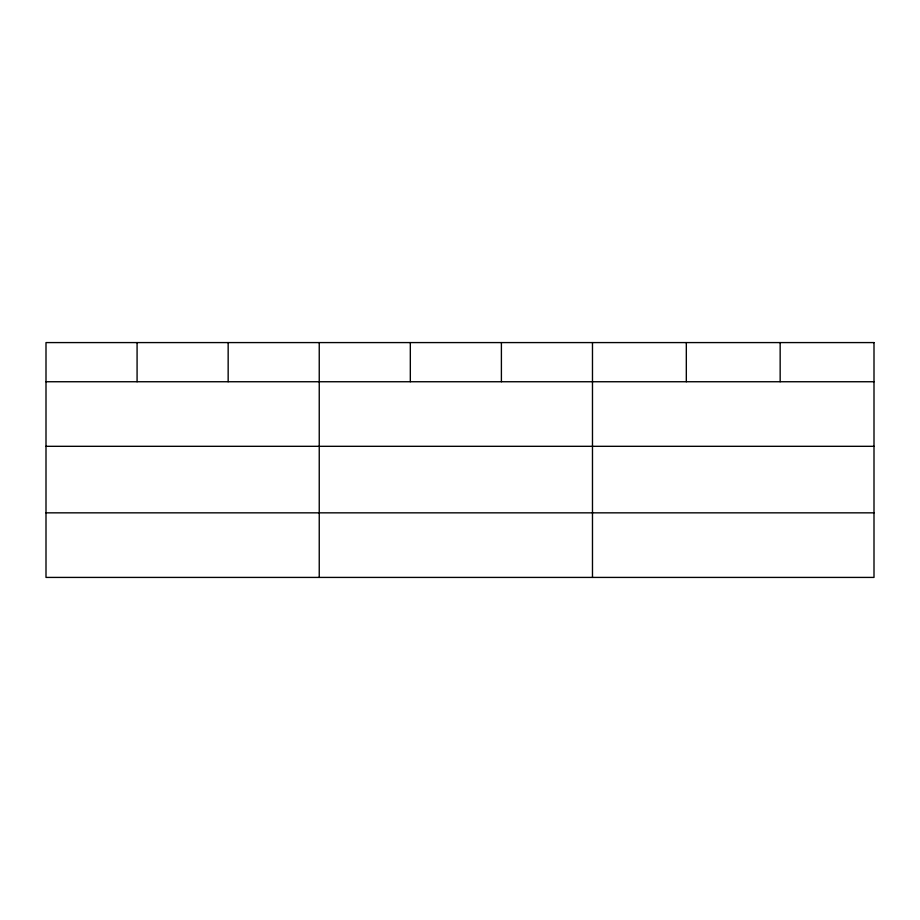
<?xml version="1.0" encoding="UTF-8"?>
<svg xmlns="http://www.w3.org/2000/svg" width="920" height="920" viewBox="0 0 920 920"><rect width="100%" height="100%" fill="white"/><g stroke="black" fill="none" stroke-linecap="round" stroke-linejoin="round"><path stroke-width="1.38" d="M46 381.742L874 381.742M46 446.315L874 446.315M46 512.842L874 512.842M780.16 342.585L780.16 381.742M686.32 342.585L686.32 381.742M592.48 342.585L592.48 577.415M501.4 342.585L501.4 381.742M410.32 342.585L410.32 381.742M319.24 342.585L319.24 577.415M228.16 342.585L228.16 381.742M137.08 342.585L137.08 381.742M874 342.585L46 342.585L46 577.415L874 577.415L874 342.585"/></g></svg>
